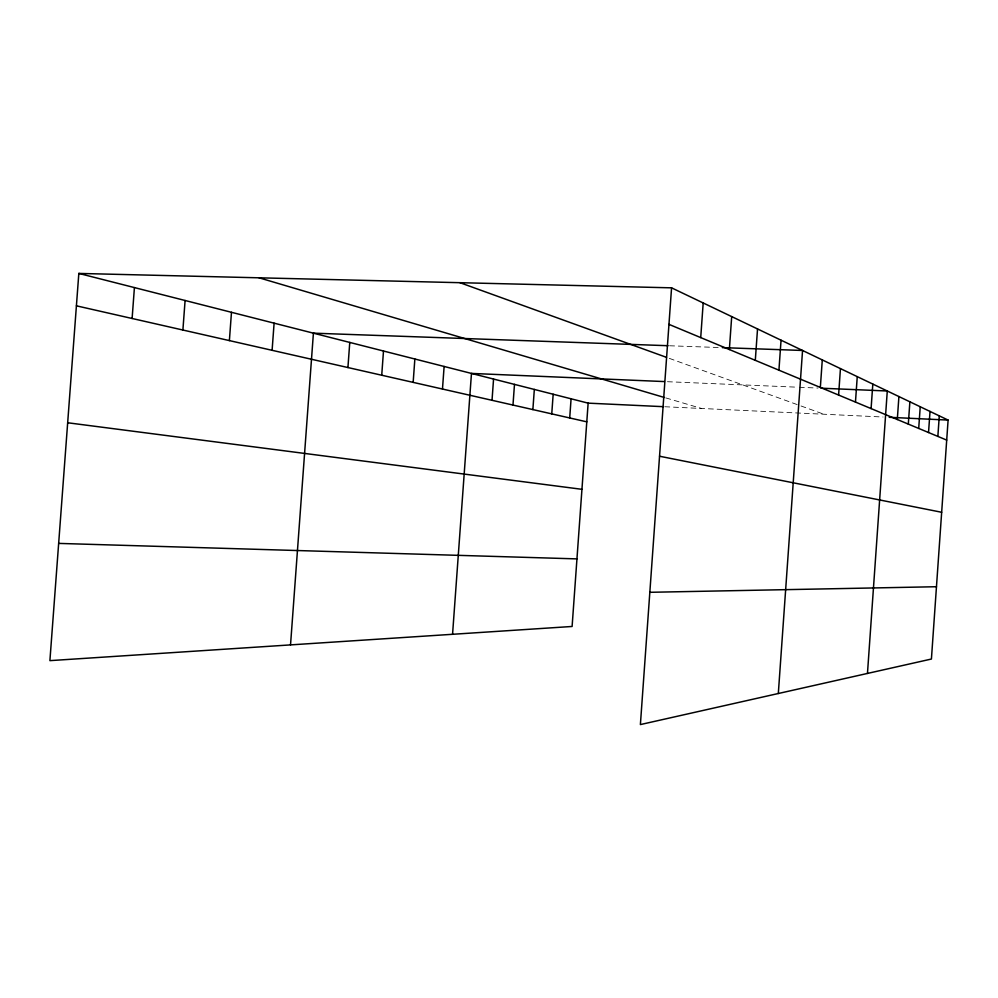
<?xml version="1.0" encoding="UTF-8"?>
<svg xmlns="http://www.w3.org/2000/svg" width="998" height="998" viewBox="0 0 998 998"><rect width="100%" height="100%" fill="white"/><g stroke="black" fill="none" stroke-linecap="round" stroke-linejoin="round"><path stroke-width="0.75" stroke-dasharray="4.99 3.74" d="M669.583 345.77L719.234 347.529M667.45 381.71L797.789 387.212M799.348 387.274L817.998 388.06M664.78 406.747L883.068 417.014M665.816 397.915L701.619 408.481M669.321 358.369L799.672 405.487M801.057 405.986L823.886 414.232"/><path stroke-width="1.5" d="M671.567 287.836L948.1 420.083L931.421 659.029L640.392 724.573L671.567 287.836L78.83 273.427L49.9 660.639L572.104 626.47L588.134 403.142L78.83 273.427M700.721 337.598L703.191 302.955M729.363 349.525L731.696 316.591M755.299 360.34L757.532 328.941M778.927 370.183L781.047 340.193M778.315 693.51L802.554 350.473L722.327 347.628M820.344 387.436L822.29 359.904M838.594 395.046L840.453 368.599M855.461 402.069L857.257 376.633M871.092 408.581L872.813 384.068M867.462 673.438L887.284 390.991L821.117 388.197M897.302 419.509L898.911 396.555M908.305 424.088L909.877 401.795M918.709 428.429L920.231 406.747M928.539 432.521L930.024 411.426M937.858 436.4L939.293 415.867M347.928 367.551L349.762 342.426M381.723 375.223L383.494 351.022M413.16 382.371L414.856 359.006M442.476 389.033L444.122 366.466M452.556 634.291L471.468 373.427L664.419 381.573M492.026 400.298L493.561 379.053M512.984 405.063L514.481 384.38M532.87 409.592L534.329 389.432M551.757 413.883L553.166 394.235M569.708 417.962L571.081 398.801M132.11 318.487L134.418 287.586M182.896 330.039L185.092 300.485M229.39 340.605L231.474 312.299M272.105 350.31L274.101 323.165M290.53 644.895L313.409 333.17L668.024 345.707M649.835 592.301L936.473 586.724M58.657 543.399L576.956 558.892M588.134 403.142L663.246 406.673M889.193 417.301L948.1 420.083M67.677 422.765L581.946 489.319M659.541 456.236L941.663 512.273M76.409 305.825L586.799 421.842M259.043 277.806L664.344 397.478M459.928 282.683L666.502 357.346M668.959 324.362L946.703 440.093"/></g></svg>
